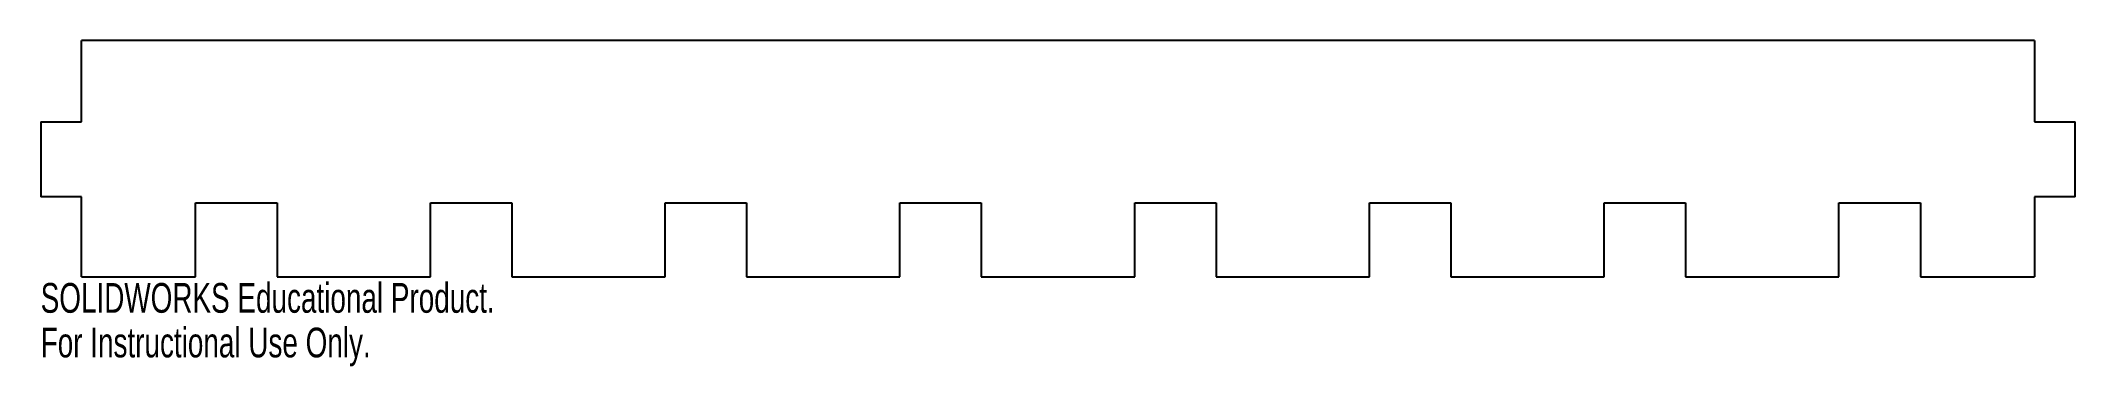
# Model space of a CAD drawing. Header units: millimetres. Extents: x -165 to 165, y -55 to -2.
import ezdxf

# ---------------------------------------------------------------- set-up
doc = ezdxf.new("R2010")
doc.units = ezdxf.units.MM
doc.styles.add('SLDTEXTSTYLE0', font='TXT', dxfattribs={"width": 0.7})

msp = doc.modelspace()

# ---------------------------------------------------------------- linework, layer by layer
at = {"color": 7, "linetype": 'Continuous', "lineweight": 25}
for p, q in [((158.496, -2.221), (-158.496, -2.221)), ((-158.496, -15.429), (-158.496, -2.221)), ((158.496, -2.221), (158.496, -15.429)), ((-165.1, -15.429), (-158.496, -15.429)), ((-165.1, -15.429), (-165.1, -27.621)), ((158.496, -15.429), (165.1, -15.429)), ((165.1, -27.621), (165.1, -15.429)), ((-158.496, -27.621), (-165.1, -27.621)), ((-158.496, -40.575), (-158.496, -27.621)), ((-139.954, -40.575), (-139.954, -28.575)), ((-139.954, -28.575), (-126.746, -28.575)), ((-126.746, -28.575), (-126.746, -40.575)), ((-101.854, -40.575), (-101.854, -28.575)), ((-101.854, -28.575), (-88.646, -28.575)), ((-88.646, -28.575), (-88.646, -40.575)), ((-63.754, -40.575), (-63.754, -28.575)), ((-63.754, -28.575), (-50.546, -28.575)), ((-50.546, -28.575), (-50.546, -40.575)), ((-25.654, -40.575), (-25.654, -28.575)), ((-25.654, -28.575), (-12.446, -28.575)), ((-12.446, -28.575), (-12.446, -40.575)), ((12.446, -40.575), (12.446, -28.575)), ((12.446, -28.575), (25.654, -28.575)), ((25.654, -28.575), (25.654, -40.575)), ((50.546, -40.575), (50.546, -28.575)), ((50.546, -28.575), (63.754, -28.575)), ((63.754, -28.575), (63.754, -40.575)), ((88.646, -40.575), (88.646, -28.575)), ((88.646, -28.575), (101.854, -28.575)), ((101.854, -28.575), (101.854, -40.575)), ((126.746, -40.575), (126.746, -28.575)), ((126.746, -28.575), (139.954, -28.575)), ((139.954, -28.575), (139.954, -40.575)), ((158.496, -27.621), (158.496, -40.575)), ((165.1, -27.621), (158.496, -27.621)), ((-158.496, -40.575), (-139.954, -40.575)), ((-126.746, -40.575), (-101.854, -40.575)), ((-88.646, -40.575), (-63.754, -40.575)), ((-50.546, -40.575), (-25.654, -40.575)), ((-12.446, -40.575), (12.446, -40.575)), ((25.654, -40.575), (50.546, -40.575)), ((63.754, -40.575), (88.646, -40.575)), ((101.854, -40.575), (126.746, -40.575)), ((139.954, -40.575), (158.496, -40.575))]:
    msp.add_line(p, q, dxfattribs=at)

# ---------------------------------------------------------------- texts
at = {"color": 7, "linetype": 'Continuous', "char_height": 4.83362, "attachment_point": 1, "style": 'SLDTEXTSTYLE0'}
for s, insert in [('SOLIDWORKS Educational Product.', (-165.1, -41.595)), ('For Instructional Use Only.', (-165.1, -48.845))]:
    msp.add_mtext(s, dxfattribs=dict(at, insert=insert))

doc.saveas('drawing.dxf')
